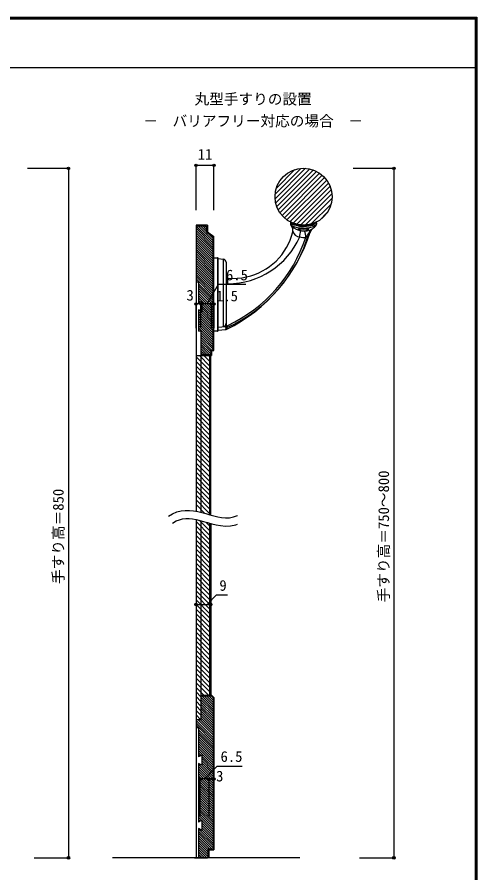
# Model space of a CAD drawing. Units: millimetres, scale not verified. Extents: x -600 to 570, y -431 to 418.
# Drawn here: x 288 to 570, y -108 to 418 of the extents above; entities that cross this region are included whole.
import ezdxf
from ezdxf.enums import TextEntityAlignment as Align

# ---------------------------------------------------------------- set-up
doc = ezdxf.new("R2010")
doc.units = ezdxf.units.MM
doc.header["$LTSCALE"] = 3
doc.header["$PDMODE"] = 32
doc.header["$PDSIZE"] = 1.5
for name, color, linetype in [('0-1_通り芯', 3, 'Continuous'), ('0-3_仕上', 7, 'Continuous'), ('0-7_金物', 7, 'Continuous'), ('0-A_文字', 7, 'Continuous'), ('0-B_寸法', 7, 'Continuous'), ('0-C_ハッチ', 4, 'Continuous'), ('F-A_文字', 7, 'Continuous')]:
    doc.layers.add(name, color=color, linetype=linetype)
doc.styles.add('ＭＳ ゴシック', font='')
doc.styles.get('ＭＳ ゴシック').set_extended_font_data('MS Gothic')

msp = doc.modelspace()

# ---------------------------------------------------------------- linework, layer by layer
at = {"layer": '0-1_通り芯'}
for p, q in [((-600, 386.5), (570, 386.5)), ((404.502, 289.656), (397.501, 289.656)), ((397.501, 289.656), (397.501, 211.79)), ((404.001, 289.156), (397.501, 289.156)), ((408.001, 213.156), (408.001, 282.407)), ((408.501, 212.656), (408.501, 282.657)), ((399.001, 254.656), (397.501, 254.656)), ((399.001, 254.656), (399.001, 241.656)), ((401.001, 242.811), (399.001, 241.656)), ((399.001, 237.656), (399.001, 224.656)), ((400.502, 224.656), (399.001, 224.656)), ((400.502, 224.656), (400.502, 209.657)), ((397.501, 211.79), (397.501, 113.989)), ((406.502, 213.156), (408.001, 213.156)), ((406.502, 213.156), (406.502, 210.157)), ((407.001, 212.656), (408.501, 212.656)), ((407.001, 212.656), (407.001, 209.657)), ((397.501, 209.657), (407.001, 209.657)), ((400.502, 210.157), (406.502, 210.157)), ((406.002, 111.78), (406.002, 209.657)), ((406.501, 111.639), (406.501, 209.657)), ((397.501, 108.908), (397.501, -98.962)), ((406.002, 1.038), (406.002, 106.583)), ((406.501, 106.442), (406.501, 1.038)), ((400.502, 1.038), (400.502, -13.962)), ((400.502, 1.038), (406.991, 1.038)), ((400.502, 0.538), (406.784, 0.538)), ((408.001, -0.679), (406.784, 0.538)), ((408.501, -0.472), (406.991, 1.038)), ((408.001, -0.679), (408.001, -13.962)), ((408.501, -0.472), (408.501, -93.962)), ((408.001, -9.462), (408.001, -93.462)), ((397.501, -13.962), (400.502, -13.962)), ((397.501, -18.962), (399.001, -18.962)), ((399.001, -18.962), (399.001, -36.962)), ((401.001, -35.808), (399.001, -36.962)), ((401.001, -35.808), (401.001, -42.117)), ((401.001, -42.117), (399.001, -40.962)), ((399.001, -40.962), (399.001, -76.962)), ((401.001, -75.808), (399.001, -76.962)), ((401.001, -75.808), (401.001, -82.117)), ((405.001, -93.462), (408.001, -93.462)), ((405.001, -98.962), (405.001, -93.462)), ((405.501, -93.962), (408.501, -93.962)), ((405.501, -98.962), (405.501, -93.962)), ((396.501, -98.962), (404.501, -98.962))]:
    msp.add_line(p, q, dxfattribs=at)
at = {"layer": '0-1_通り芯', "color": 4}
for p, q in [((400.502, 209.657), (400.502, 113.331)), ((400.502, 108.16), (400.502, 1.038))]:
    msp.add_line(p, q, dxfattribs=at)
at = {"layer": '0-1_通り芯'}
for points in [[(404.001, 289.156), (404.001, 285.406), (408.001, 282.407)], [(404.502, 289.656), (404.502, 285.656), (408.501, 282.657)], [(401.001, 242.811), (401.001, 236.502), (399.001, 237.656)], [(401.001, -82.117), (399.001, -80.962), (399.001, -98.962)]]:
    msp.add_lwpolyline(points, dxfattribs=at)
at = {"layer": '0-3_仕上'}
msp.add_line((461.25, -98.962), (346.11, -98.962), dxfattribs=at)
at = {"layer": '0-7_金物'}
for p, q in [((460.057, 289.292), (455.453, 290.151)), ((455.502, 291.108), (455.502, 290.241)), ((455.692, 289.653), (456.094, 289.138)), ((466.946, 289.292), (471.55, 290.151)), ((471.501, 291.108), (471.501, 290.241)), ((408.501, 224.656), (408.501, 269.656)), ((411.001, 224.956), (411.001, 269.356)), ((411.001, 269.156), (414.176, 268.879)), ((414.176, 268.879), (414.176, 227.361)), ((416.001, 266.886), (416.001, 266.886)), ((416.001, 266.886), (416.001, 227.755)), ((411.001, 227.072), (415.595, 227.506)), ((415.595, 227.506), (415.621, 227.196)), ((415.702, 226.866), (415.631, 225.562)), ((415.701, 228.341), (415.701, 227.787)), ((416.307, 226.738), (416.339, 225.759)), ((411.001, 225.156), (415.631, 225.562))]:
    msp.add_line(p, q, dxfattribs=at)
for points in [[(455.248, 280.562), (456.147, 283.021), (456.896, 285.558)], [(416.951, 257.1), (419.917, 257.035), (422.81, 257.147), (425.632, 257.44), (428.379, 257.915), (431.053, 258.577), (433.651, 259.426), (436.031, 260.402), (438.341, 261.548), (440.569, 262.855), (442.706, 264.318), (444.74, 265.927), (446.661, 267.675), (448.458, 269.554), (450.12, 271.557), (451.637, 273.675), (453.004, 275.901), (454.2, 278.186), (455.248, 280.562)], [(408.501, 269.656), (410.701, 269.656), (410.701, 224.656), (408.501, 224.656)]]:
    msp.add_lwpolyline(points, dxfattribs=at)
msp.add_circle((463.501, 307.156), 17.5, dxfattribs=at)
for centre, radius, start, end in [((469.395, 328.766), 40.174, 249.75873, 256.56011), ((455.802, 291.108), 0.3, 64.36846, 179.99892), ((456.502, 290.241), 1, 179.99892, 215.97869), ((463.59, 306.577), 18.678, 245.04591, 294.1044), ((463.501, 307.156), 17.5, 244.36846, 295.63154), ((453.027, 286.571), 4, 345.3356, 39.92167), ((463.764, 297.152), 11.093, 226.2954, 297.92481), ((463.501, 304.816), 15.511, 257.17242, 282.82758), ((463.515, 303.266), 14.395, 256.09972, 284.0648), ((457.608, 328.766), 40.174, 283.43989, 290.24127), ((463.586, 295.264), 9.547, 305.44059, 324.00277), ((471.201, 291.108), 0.3, 0.00108, 115.63154), ((470.501, 290.241), 1, 324.02131, 0.00108), ((378.232, 310.949), 92.419, 294.32936, 343.71813), ((372.264, 315.52), 99.999, 296.15189, 342.48878), ((461.216, 286.794), 4.313, 191.3914, 269.26274), ((460.475, 287.324), 0.146, 93.80068, 239.11702), ((463.521, 291.456), 5.279, 233.75633, 233.82823), ((463.521, 291.456), 5.279, 233.82823, 305.32249), ((463.57, 322.972), 35.638, 265.00157, 274.87731), ((399.384, 293.996), 62.841, 349.44166, 352.76679), ((460.965, 286.164), 0.764, 353.95737, 6.31243), ((446.406, 281.385), 18.517, 2.33768, 14.66386), ((454.614, 291.513), 13.921, 317.6796, 332.36909), ((466.503, 287.313), 0.179, 293.15253, 56.99325), ((470.009, 284.391), 3.133, 110.50244, 168.07783), ((468.395, 283.147), 2.397, 106.64426, 127.12733), ((471.443, 284.228), 4, 125.46002, 162.49148), ((416.721, 302.313), 48.665, 270.36149, 335.94984), ((377.809, 311.145), 91.801, 295.29817, 341.58195), ((464.011, 292.984), 10.88, 254.81116, 274.72589), ((410.701, 269.356), 0.3, 0, 90), ((414.001, 266.886), 2, 0, 85), ((417.001, 258.098), 1, 180, 267.08736), ((417.017, 258.298), 4.649, 257.38776, 270.13599), ((417.05, 256.994), 0.104, 94.78124, 171.21201), ((387.819, 254.629), 29.225, 358.07933, 4.67222), ((413.952, 229.409), 2.05, 276.21635, 1.21277), ((415.97, 227.525), 0.375, 135.68995, 182.88965), ((416.155, 227.259), 0.538, 186.68686, 284.86875), ((415.315, 227.814), 0.69, 296.41908, 354.98807), ((415.935, 226.643), 0.322, 115.60488, 136.21457), ((415.667, 227.21), 0.304, 294.98858, 320.81249), ((416.352, 227.234), 0.498, 150.59744, 264.79605), ((416.182, 227.819), 0.192, 200.03647, 289.28), ((415.933, 228.78), 1.184, 285.26264, 300.10372), ((414.615, 230.78), 3.578, 302.29934, 312.62607), ((410.701, 224.956), 0.3, 270, 0.00009), ((415.457, 227.554), 2, 275, 296.15201)]:
    msp.add_arc(centre, radius, start, end, dxfattribs=at)
at = {"layer": '0-A_文字'}
for points in [[(380.486, 110.964), (383.076, 112.469), (385.673, 113.533), (388.268, 114.197), (390.855, 114.507), (393.427, 114.512), (395.98, 114.262), (398.511, 113.808), (401.017, 113.207), (403.5, 112.515), (405.958, 111.793), (408.395, 111.102), (410.814, 110.507), (413.219, 110.076), (415.618, 109.877), (418.018, 109.983), (420.427, 110.468), (422.855, 111.408), (422.861, 111.411)], [(382.998, 106.641), (385.289, 107.973), (387.247, 108.774), (389.19, 109.272), (391.159, 109.508), (393.187, 109.512), (395.294, 109.305), (397.486, 108.912), (399.762, 108.366), (402.123, 107.708), (404.57, 106.989), (407.116, 106.267), (409.774, 105.614), (412.571, 105.113), (415.522, 104.868), (418.625, 105.005), (421.832, 105.65), (422.861, 106.048)]]:
    msp.add_lwpolyline(points, dxfattribs=at)
at = {"layer": '0-B_寸法', "color": 4}
for p, q in [((408.501, 298.985), (408.501, 326.485)), ((404.252, 241.3), (411.26, 253.439)), ((411.26, 253.439), (428.135, 253.439)), ((408.501, 241.3), (397.501, 241.3)), ((397.501, 226.326), (397.501, 241.3)), ((400.502, 226.326), (400.502, 241.3)), ((407.001, 226.326), (407.001, 241.3)), ((408.501, 241.3), (408.501, 226.326)), ((397.501, 61.019), (397.501, 56.666)), ((406.501, 61.019), (406.501, 56.666)), ((397.501, 56.666), (406.501, 56.666)), ((400.002, -73.324), (400.002, -50.481)), ((408.501, -50.481), (400.002, -50.481)), ((405.501, -73.324), (405.501, -50.481)), ((408.501, -50.481), (408.501, -73.324)), ((298.036, -98.962), (319.117, -98.962)), ((497.93, -98.962), (519.011, -98.962))]:
    msp.add_line(p, q, dxfattribs=at)
for points in [[(397.501, 298.985), (397.501, 326.485), (408.501, 326.485)], [(294.036, 324.656), (319.117, 324.656), (319.117, -98.962)], [(493.93, 324.656), (519.011, 324.656), (519.011, -98.962)], [(404.612, 56.92), (410.015, 62.66), (416.808, 62.66)], [(402.752, -50.481), (410.539, -42.694), (425.873, -42.694)]]:
    msp.add_lwpolyline(points, dxfattribs=at)
at = {"layer": '0-B_寸法'}
for p in [(397.501, 326.485), (408.501, 326.485), (319.117, 324.656), (519.011, 324.656), (397.501, 241.3), (400.502, 241.3), (407.001, 241.3), (408.501, 241.3), (397.501, 56.666), (406.501, 56.666), (400.002, -50.481), (405.501, -50.481), (408.501, -50.481), (319.117, -98.962), (519.011, -98.962)]:
    msp.add_point(p, dxfattribs=at)
at = {"layer": '0-C_ハッチ'}
for p, q in [((446.048, 305.877), (464.781, 324.61)), ((446.079, 308.797), (461.861, 324.579)), ((446.419, 303.358), (467.3, 324.239)), ((446.812, 312.42), (458.238, 323.846)), ((447.074, 301.124), (469.534, 323.584)), ((447.957, 299.117), (471.541, 322.701)), ((449.037, 297.307), (473.351, 321.621)), ((450.294, 295.675), (474.983, 320.363)), ((451.723, 294.214), (476.444, 318.935)), ((453.321, 292.922), (477.736, 317.337)), ((455.096, 291.807), (478.851, 315.562)), ((457.062, 290.884), (479.774, 313.596)), ((459.249, 290.181), (480.477, 311.409)), ((461.706, 289.749), (480.909, 308.952)), ((464.534, 289.687), (480.971, 306.124)), ((467.975, 290.238), (480.42, 302.683)), ((473.25, 292.623), (478.035, 297.408)), ((408.001, 278.685), (397.53, 289.156)), ((408.001, 280.1), (398.945, 289.156)), ((404.001, 285.514), (400.36, 289.156)), ((404.001, 286.928), (401.774, 289.156)), ((404.001, 288.342), (403.188, 289.156)), ((408.001, 277.271), (397.501, 287.771)), ((408.001, 275.857), (397.501, 286.357)), ((408.001, 274.443), (397.501, 284.943)), ((408.001, 281.514), (404.432, 285.084)), ((408.001, 273.028), (397.501, 283.529)), ((408.001, 271.614), (397.501, 282.114)), ((408.001, 270.2), (397.501, 280.7)), ((408.001, 268.786), (397.501, 279.286)), ((408.001, 267.371), (397.501, 277.871)), ((408.001, 265.957), (397.501, 276.457)), ((408.001, 264.543), (397.501, 275.043)), ((408.001, 263.129), (397.501, 273.629)), ((408.001, 261.714), (397.501, 272.214)), ((408.001, 260.3), (397.501, 270.8)), ((408.001, 258.886), (397.501, 269.386)), ((408.001, 257.472), (397.501, 267.972)), ((408.001, 256.057), (397.501, 266.557)), ((408.001, 254.643), (397.501, 265.143)), ((408.001, 253.229), (397.501, 263.729)), ((408.001, 251.814), (397.501, 262.315)), ((408.001, 250.4), (397.501, 260.9)), ((408.001, 248.986), (397.501, 259.486)), ((408.001, 247.572), (397.501, 258.072)), ((408.001, 246.157), (397.501, 256.657)), ((398.088, 254.656), (397.501, 255.243)), ((408.001, 244.743), (399.001, 253.743)), ((408.001, 243.329), (399.001, 252.329)), ((408.001, 241.915), (399.001, 250.915)), ((408.001, 240.5), (399.001, 249.5)), ((408.001, 238.886), (399.001, 247.886)), ((408.001, 237.472), (399.001, 246.472)), ((408.001, 236.058), (399.001, 245.058)), ((400.261, 242.384), (399.001, 243.644)), ((408.001, 227.573), (399.001, 236.573)), ((408.001, 228.987), (399.783, 237.205)), ((408.001, 234.644), (401.001, 241.644)), ((408.001, 233.229), (401.001, 240.23)), ((408.001, 231.815), (401.001, 238.815)), ((408.001, 230.401), (401.001, 237.401)), ((408.001, 226.158), (399.001, 235.158)), ((408.001, 224.744), (399.001, 233.744)), ((408.001, 223.33), (399.001, 232.33)), ((408.001, 221.916), (399.001, 230.916)), ((408.001, 220.502), (399.001, 229.502)), ((408.001, 219.087), (399.001, 228.087)), ((408.001, 217.673), (399.001, 226.673)), ((399.604, 224.656), (399.001, 225.259)), ((408.001, 216.259), (400.502, 223.759)), ((408.001, 214.845), (400.502, 222.345)), ((408.001, 213.431), (400.502, 220.931)), ((406.861, 213.156), (400.502, 219.516)), ((406.502, 212.102), (400.502, 218.102)), ((406.502, 210.688), (400.502, 216.688)), ((405.619, 210.157), (400.502, 215.274)), ((404.205, 210.157), (400.502, 213.859)), ((402.79, 210.157), (400.502, 212.445)), ((401.376, 210.157), (400.502, 211.031)), ((406.002, 200.335), (397.501, 208.835)), ((406.002, 197.507), (397.501, 206.007)), ((406.002, 203.164), (399.509, 209.657)), ((406.002, 205.992), (402.337, 209.657)), ((406.002, 208.82), (405.165, 209.657)), ((406.002, 194.679), (397.501, 203.178)), ((406.002, 191.85), (397.501, 200.35)), ((406.002, 189.022), (397.501, 197.522)), ((406.002, 186.193), (397.501, 194.693)), ((406.002, 183.365), (397.501, 191.865)), ((406.002, 180.537), (397.501, 189.037)), ((406.002, 177.708), (397.501, 186.208)), ((406.002, 174.88), (397.501, 183.38)), ((406.002, 172.051), (397.501, 180.551)), ((406.002, 169.223), (397.501, 177.723)), ((406.002, 166.394), (397.501, 174.894)), ((406.002, 163.566), (397.501, 172.066)), ((406.002, 160.738), (397.501, 169.238)), ((406.002, 157.909), (397.501, 166.409)), ((406.002, 155.081), (397.501, 163.581)), ((406.002, 152.252), (397.501, 160.752)), ((406.002, 149.424), (397.501, 157.924)), ((406.002, 146.596), (397.501, 155.096)), ((406.002, 143.767), (397.501, 152.267)), ((406.002, 140.939), (397.501, 149.439)), ((406.002, 138.11), (397.501, 146.61)), ((406.002, 135.08), (397.501, 143.58)), ((406.002, 132.251), (397.501, 140.751)), ((406.002, 129.423), (397.501, 137.923)), ((406.002, 126.594), (397.501, 135.094)), ((406.002, 123.766), (397.501, 132.266)), ((406.002, 120.937), (397.501, 129.437)), ((406.002, 118.109), (397.501, 126.609)), ((406.002, 115.281), (397.501, 123.781)), ((406.002, 112.452), (397.501, 120.952)), ((402.96, 112.666), (397.501, 118.124)), ((406.002, 99.092), (397.501, 107.592)), ((406.002, 101.92), (399.491, 108.431)), ((406.002, 104.749), (403.425, 107.326)), ((406.002, 96.264), (397.501, 104.764)), ((406.002, 93.435), (397.501, 101.935)), ((406.002, 90.607), (397.501, 99.107)), ((406.002, 87.778), (397.501, 96.278)), ((406.002, 84.95), (397.501, 93.45)), ((406.002, 82.121), (397.501, 90.622)), ((406.002, 79.293), (397.501, 87.793)), ((406.002, 76.465), (397.501, 84.965)), ((406.002, 73.636), (397.501, 82.136)), ((406.002, 70.808), (397.501, 79.308)), ((406.002, 67.979), (397.501, 76.479)), ((406.002, 65.151), (397.501, 73.651)), ((406.002, 62.323), (397.501, 70.823)), ((406.002, 59.494), (397.501, 67.994)), ((406.002, 56.666), (397.501, 65.166)), ((406.002, 53.837), (397.501, 62.337)), ((406.002, 51.009), (397.501, 59.509)), ((406.002, 48.18), (397.501, 56.68)), ((406.002, 45.352), (397.501, 53.852)), ((406.002, 42.523), (397.501, 51.023)), ((406.002, 39.695), (397.501, 48.195)), ((406.002, 36.867), (397.501, 45.367)), ((406.002, 34.038), (397.501, 42.538)), ((406.002, 31.21), (397.501, 39.71)), ((406.002, 28.381), (397.501, 36.881)), ((406.002, 25.553), (397.501, 34.053)), ((406.002, 22.725), (397.501, 31.224)), ((406.002, 19.896), (397.501, 28.396)), ((406.002, 17.068), (397.501, 25.568)), ((406.002, 14.239), (397.501, 22.739)), ((406.002, 11.411), (397.501, 19.911)), ((406.002, 8.582), (397.501, 17.082)), ((406.002, 5.754), (397.501, 14.254)), ((406.002, 2.925), (397.501, 11.425)), ((405.061, 1.038), (397.501, 8.597)), ((402.232, 1.038), (397.501, 5.769)), ((400.502, -0.06), (397.501, 2.94)), ((400.502, -2.888), (397.501, 0.112)), ((408.001, -6.324), (401.14, 0.538)), ((408.001, -4.909), (402.554, 0.538)), ((408.001, -3.495), (403.968, 0.538)), ((408.001, -2.081), (405.383, 0.538)), ((400.502, -5.717), (397.501, -2.717)), ((408.001, -7.738), (400.502, -0.238)), ((408.001, -9.152), (400.502, -1.653)), ((408.001, -10.566), (400.502, -3.067)), ((408.001, -11.98), (400.502, -4.48)), ((400.502, -8.545), (397.501, -5.545)), ((400.502, -11.374), (397.501, -8.373)), ((408.001, -13.395), (400.502, -5.895)), ((408.001, -14.809), (400.502, -7.309)), ((408.001, -16.223), (400.502, -8.723)), ((408.001, -17.637), (400.502, -10.137)), ((400.262, -13.962), (397.501, -11.202)), ((408.001, -25.01), (397.501, -14.509)), ((408.001, -23.294), (398.67, -13.962)), ((408.001, -21.88), (400.084, -13.962)), ((408.001, -19.051), (400.502, -11.551)), ((408.001, -20.466), (400.502, -12.966)), ((408.001, -26.424), (397.501, -15.924)), ((408.001, -27.838), (397.501, -17.338)), ((408.001, -29.252), (399.001, -20.252)), ((408.001, -30.667), (399.001, -21.667)), ((408.001, -32.081), (399.001, -23.081)), ((408.001, -33.495), (399.001, -24.495)), ((408.001, -34.909), (399.001, -25.909)), ((408.001, -36.324), (399.001, -27.323)), ((408.001, -37.738), (399.001, -28.738)), ((408.001, -39.152), (399.001, -30.152)), ((408.001, -40.566), (399.001, -31.566)), ((408.001, -41.98), (399.001, -32.98)), ((400.629, -36.022), (399.001, -34.395)), ((399.733, -36.54), (399.001, -35.809)), ((408.001, -43.395), (401.001, -36.395)), ((408.001, -50.466), (399.001, -41.466)), ((408.001, -44.809), (401.001, -37.809)), ((408.001, -46.223), (401.001, -39.223)), ((408.001, -47.637), (401.001, -40.637)), ((408.001, -49.051), (401.001, -42.051)), ((408.001, -51.88), (399.001, -42.88)), ((408.001, -53.294), (399.001, -44.294)), ((408.001, -54.708), (399.001, -45.708)), ((408.001, -56.123), (399.001, -47.123)), ((408.001, -57.537), (399.001, -48.537)), ((408.001, -58.951), (399.001, -49.951)), ((408.001, -60.365), (399.001, -51.365)), ((408.001, -61.779), (399.001, -52.779)), ((408.001, -63.194), (399.001, -54.194)), ((408.001, -64.608), (399.001, -55.608)), ((408.001, -66.022), (399.001, -57.022)), ((408.001, -67.436), (399.001, -58.436)), ((408.001, -68.851), (399.001, -59.851)), ((408.001, -70.265), (399.001, -61.265)), ((408.001, -71.679), (399.001, -62.679)), ((408.001, -73.093), (399.001, -64.093)), ((408.001, -74.507), (399.001, -65.507)), ((408.001, -75.922), (399.001, -66.922)), ((408.001, -77.336), (399.001, -68.336)), ((408.001, -78.75), (399.001, -69.75)), ((408.001, -80.164), (399.001, -71.164)), ((408.001, -81.579), (399.001, -72.578)), ((408.001, -82.993), (399.001, -73.993)), ((399.987, -76.393), (399.001, -75.407)), ((408.001, -84.407), (401.001, -77.407)), ((408.001, -85.821), (401.001, -78.821)), ((408.001, -90.064), (399.001, -81.064)), ((407.986, -91.462), (399.001, -82.478)), ((408.001, -92.892), (399.001, -83.892)), ((408.001, -87.235), (401.001, -80.235)), ((408.001, -88.65), (401.001, -81.65)), ((407.157, -93.462), (399.001, -85.306)), ((405.743, -93.462), (399.001, -86.721)), ((405.001, -94.135), (399.001, -88.135)), ((405.001, -95.549), (399.001, -89.549)), ((405.001, -96.963), (399.001, -90.963)), ((405.001, -98.377), (399.001, -92.378)), ((404.172, -98.962), (399.001, -93.792)), ((402.758, -98.962), (399.001, -95.206)), ((401.344, -98.962), (399.001, -96.62)), ((399.929, -98.962), (399.001, -98.034))]:
    msp.add_line(p, q, dxfattribs=at)
at = {"layer": 'F-A_文字', "color": 6}
for p, q in [((-600, 417.5), (570, 417.5)), ((-600, 417), (570, 417)), ((-600, 416.5), (570, 416.5)), ((569, 417.5), (569, -420.5)), ((569.5, 417.5), (569.5, -420.5)), ((570, 417.5), (570, -420.5))]:
    msp.add_line(p, q, dxfattribs=at)

# ---------------------------------------------------------------- texts
at = {"layer": '0-A_文字', "style": 'ＭＳ ゴシック'}
for s, p in [('丸型手すりの設置', (396.561, 361.9)), ('－\u3000バリアフリー対応の場合\u3000－', (365.061, 348.419))]:
    msp.add_text(s, height=6.598, dxfattribs=at).set_placement(p, align=Align.BOTTOM_LEFT)
at = {"layer": '0-B_寸法', "style": 'ＭＳ ゴシック'}
for s, p in [('11', (398.501, 327.985)), ('6.5', (415.896, 253.815)), ('3', (391.613, 241.375)), ('1.5', (409.773, 240.942)), ('9', (411.814, 63.127)), ('6.5', (412.537, -41.985)), ('3', (409.828, -54.007))]:
    msp.add_text(s, height=6.598, dxfattribs=at).set_placement(p, align=Align.BOTTOM_LEFT)
for s, p in [('手すり高＝750～800', (518.011, 58.041)), ('手すり高＝850', (318.117, 69.291))]:
    msp.add_text(s, height=6.598, rotation=90, dxfattribs=at).set_placement(p, align=Align.BOTTOM_LEFT)

doc.saveas('drawing.dxf')
